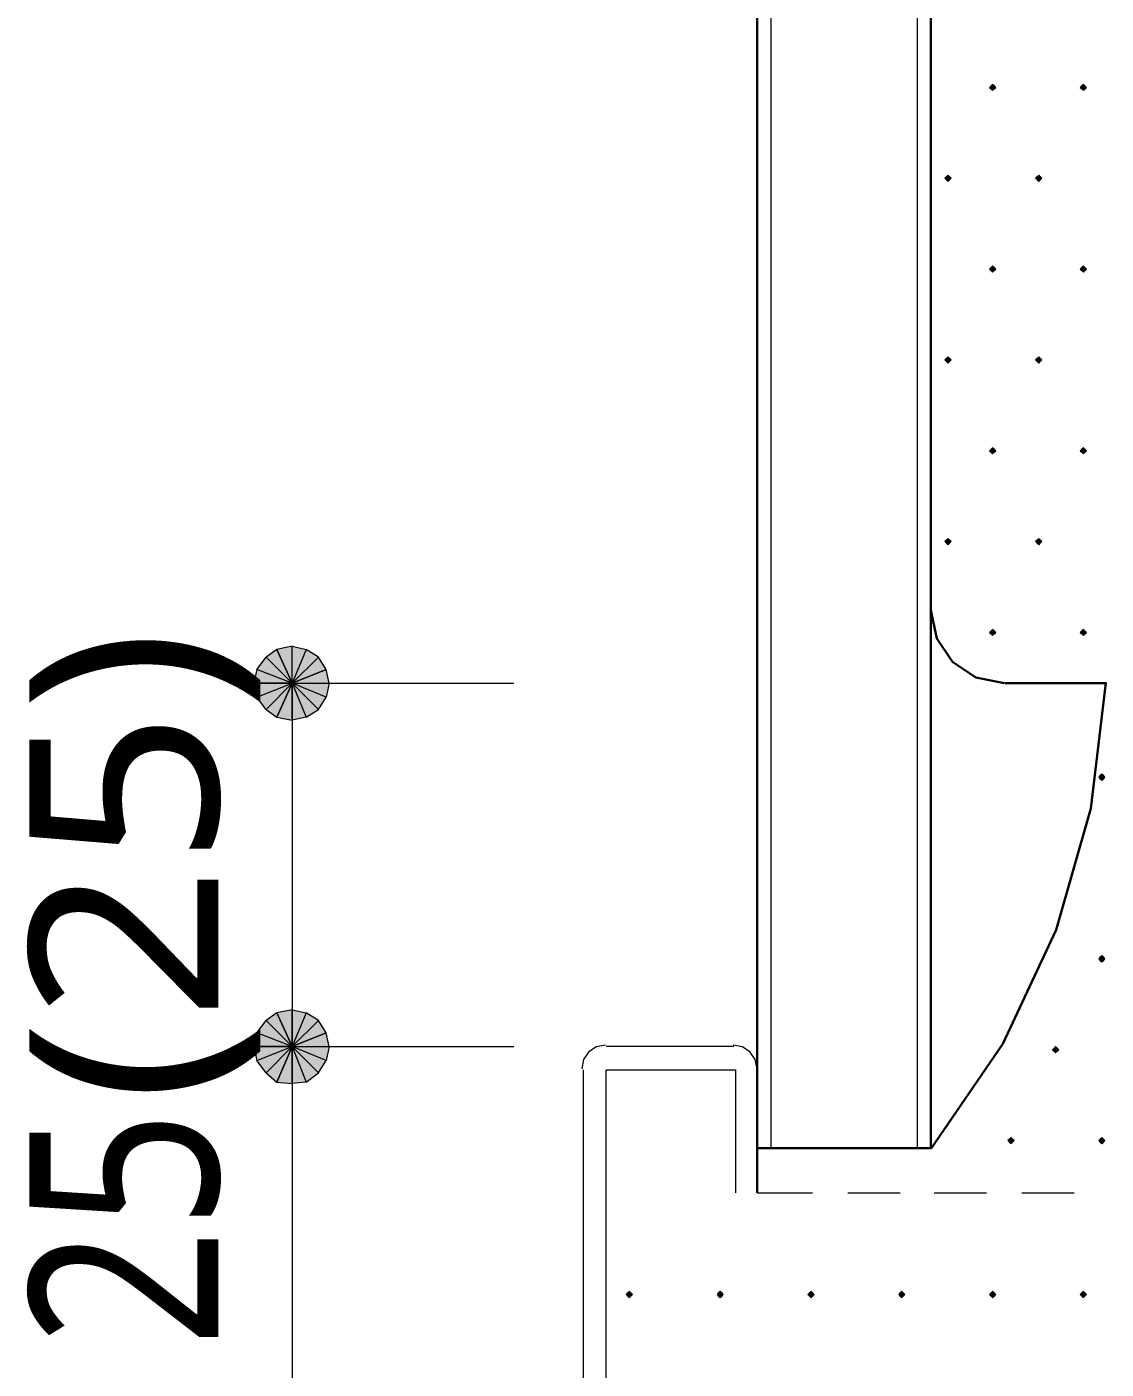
# Model space of a CAD drawing. Header units: millimetres. Extents: x 0 to 420, y 0 to 297.
# Drawn here: x 314.15 to 328.99, y 224.33 to 242.79 of the extents above; entities that cross this region are included whole.
import ezdxf
from ezdxf.enums import TextEntityAlignment as Align

# ---------------------------------------------------------------- set-up
doc = ezdxf.new("R2010")
doc.units = ezdxf.units.MM
doc.styles.add('kst32b', font='NotoSansJP-Variable.ttf')

msp = doc.modelspace()

# ---------------------------------------------------------------- hatches: boundary and pattern name
for points in [[(327.427, 241.998), (327.406, 241.977), (327.385, 241.956), (327.406, 241.935), (327.427, 241.914), (327.448, 241.935), (327.47, 241.956), (327.448, 241.977), (327.427, 241.998)], [(328.676, 241.998), (328.655, 241.977), (328.634, 241.956), (328.655, 241.935), (328.676, 241.914), (328.697, 241.935), (328.718, 241.956), (328.697, 241.977), (328.676, 241.998)], [(326.813, 240.75), (326.792, 240.729), (326.771, 240.707), (326.792, 240.686), (326.813, 240.665), (326.834, 240.686), (326.856, 240.707), (326.834, 240.729), (326.813, 240.75)], [(328.062, 240.75), (328.041, 240.729), (328.02, 240.707), (328.041, 240.686), (328.062, 240.665), (328.083, 240.686), (328.104, 240.707), (328.083, 240.729), (328.062, 240.75)], [(327.427, 239.501), (327.406, 239.48), (327.385, 239.458), (327.406, 239.437), (327.427, 239.416), (327.448, 239.437), (327.47, 239.458), (327.448, 239.48), (327.427, 239.501)], [(328.676, 239.501), (328.655, 239.48), (328.634, 239.458), (328.655, 239.437), (328.676, 239.416), (328.697, 239.437), (328.718, 239.458), (328.697, 239.48), (328.676, 239.501)], [(326.813, 238.252), (326.792, 238.231), (326.771, 238.21), (326.792, 238.188), (326.813, 238.167), (326.834, 238.188), (326.856, 238.21), (326.834, 238.231), (326.813, 238.252)], [(328.062, 238.252), (328.041, 238.231), (328.02, 238.21), (328.041, 238.188), (328.062, 238.167), (328.083, 238.188), (328.104, 238.21), (328.083, 238.231), (328.062, 238.252)], [(327.427, 237.003), (327.406, 236.982), (327.385, 236.961), (327.406, 236.94), (327.427, 236.918), (327.448, 236.94), (327.47, 236.961), (327.448, 236.982), (327.427, 237.003)], [(328.676, 237.003), (328.655, 236.982), (328.634, 236.961), (328.655, 236.94), (328.676, 236.918), (328.697, 236.94), (328.718, 236.961), (328.697, 236.982), (328.676, 237.003)], [(326.813, 235.754), (326.792, 235.733), (326.771, 235.712), (326.792, 235.691), (326.813, 235.67), (326.834, 235.691), (326.856, 235.712), (326.834, 235.733), (326.813, 235.754)], [(328.062, 235.754), (328.041, 235.733), (328.02, 235.712), (328.041, 235.691), (328.062, 235.67), (328.083, 235.691), (328.104, 235.712), (328.083, 235.733), (328.062, 235.754)], [(327.427, 234.505), (327.406, 234.484), (327.385, 234.463), (327.406, 234.442), (327.427, 234.421), (327.448, 234.442), (327.47, 234.463), (327.448, 234.484), (327.427, 234.505)], [(328.676, 234.505), (328.655, 234.484), (328.634, 234.463), (328.655, 234.442), (328.676, 234.421), (328.697, 234.442), (328.718, 234.463), (328.697, 234.484), (328.676, 234.505)], [(318.262, 233.955), (318.156, 234.124), (317.796, 233.765), (318.262, 233.955)], [(328.93, 232.516), (328.909, 232.495), (328.888, 232.473), (328.909, 232.452), (328.93, 232.431), (328.951, 232.452), (328.972, 232.473), (328.951, 232.495), (328.93, 232.516)], [(328.93, 230.018), (328.909, 229.997), (328.888, 229.976), (328.909, 229.955), (328.93, 229.933), (328.951, 229.955), (328.972, 229.976), (328.951, 229.997), (328.93, 230.018)], [(318.262, 228.96), (318.156, 229.129), (317.796, 228.769), (318.262, 228.96)], [(328.295, 228.769), (328.274, 228.748), (328.253, 228.727), (328.274, 228.706), (328.295, 228.685), (328.316, 228.706), (328.337, 228.727), (328.316, 228.748), (328.295, 228.769)], [(327.681, 227.521), (327.66, 227.499), (327.639, 227.478), (327.66, 227.457), (327.681, 227.436), (327.702, 227.457), (327.723, 227.478), (327.702, 227.499), (327.681, 227.521)], [(328.93, 227.521), (328.909, 227.499), (328.888, 227.478), (328.909, 227.457), (328.93, 227.436), (328.951, 227.457), (328.972, 227.478), (328.951, 227.499), (328.93, 227.521)], [(322.432, 225.404), (322.411, 225.383), (322.389, 225.362), (322.411, 225.34), (322.432, 225.319), (322.453, 225.34), (322.474, 225.362), (322.453, 225.383), (322.432, 225.404)], [(323.681, 225.404), (323.659, 225.383), (323.638, 225.362), (323.659, 225.34), (323.681, 225.319), (323.702, 225.34), (323.723, 225.362), (323.702, 225.383), (323.681, 225.404)], [(324.929, 225.404), (324.908, 225.383), (324.887, 225.362), (324.908, 225.34), (324.929, 225.319), (324.951, 225.34), (324.972, 225.362), (324.951, 225.383), (324.929, 225.404)], [(326.178, 225.404), (326.157, 225.383), (326.136, 225.362), (326.157, 225.34), (326.178, 225.319), (326.2, 225.34), (326.221, 225.362), (326.2, 225.383), (326.178, 225.404)], [(327.427, 225.404), (327.406, 225.383), (327.385, 225.362), (327.406, 225.34), (327.427, 225.319), (327.448, 225.34), (327.47, 225.362), (327.448, 225.383), (327.427, 225.404)], [(328.676, 225.404), (328.655, 225.383), (328.634, 225.362), (328.655, 225.34), (328.676, 225.319), (328.697, 225.34), (328.718, 225.362), (328.697, 225.383), (328.676, 225.404)]]:
    msp.add_hatch(color=7).paths.add_polyline_path(points)
h = msp.add_hatch(color=7)
h.paths.add_polyline_path([(317.585, 234.23), (317.437, 234.124), (317.796, 233.765), (317.585, 234.23)])
h.paths.add_polyline_path([(317.437, 234.124), (317.796, 233.765), (317.309, 233.955), (317.437, 234.124)])
h.paths.add_polyline_path([(317.796, 233.765), (317.309, 233.955), (317.267, 233.765), (317.796, 233.765)])
h = msp.add_hatch(color=7)
h.paths.add_polyline_path([(318.156, 234.124), (317.987, 234.23), (317.796, 233.765), (318.156, 234.124)])
h.paths.add_polyline_path([(317.987, 234.23), (317.796, 233.765), (317.796, 234.273), (317.987, 234.23)])
h.paths.add_polyline_path([(317.796, 233.765), (317.796, 234.273), (317.585, 234.23), (317.796, 233.765)])
h = msp.add_hatch(color=7)
h.paths.add_polyline_path([(318.156, 233.405), (318.262, 233.574), (317.796, 233.765), (318.156, 233.405)])
h.paths.add_polyline_path([(318.262, 233.574), (317.796, 233.765), (318.304, 233.765), (318.262, 233.574)])
h.paths.add_polyline_path([(317.796, 233.765), (318.304, 233.765), (318.262, 233.955), (317.796, 233.765)])
h = msp.add_hatch(color=7)
h.paths.add_polyline_path([(317.267, 233.765), (317.309, 233.574), (317.796, 233.765), (317.267, 233.765)])
h.paths.add_polyline_path([(317.309, 233.574), (317.796, 233.765), (317.437, 233.405), (317.309, 233.574)])
h.paths.add_polyline_path([(317.796, 233.765), (317.437, 233.405), (317.585, 233.299), (317.796, 233.765)])
h = msp.add_hatch(color=7)
h.paths.add_polyline_path([(317.585, 233.299), (317.796, 233.257), (317.796, 233.765), (317.585, 233.299)])
h.paths.add_polyline_path([(317.796, 233.257), (317.796, 233.765), (317.987, 233.299), (317.796, 233.257)])
h.paths.add_polyline_path([(317.796, 233.765), (317.987, 233.299), (318.156, 233.405), (317.796, 233.765)])
h = msp.add_hatch(color=7)
h.paths.add_polyline_path([(317.585, 229.235), (317.437, 229.129), (317.796, 228.769), (317.585, 229.235)])
h.paths.add_polyline_path([(317.437, 229.129), (317.796, 228.769), (317.309, 228.96), (317.437, 229.129)])
h.paths.add_polyline_path([(317.796, 228.769), (317.309, 228.96), (317.267, 228.769), (317.796, 228.769)])
h = msp.add_hatch(color=7)
h.paths.add_polyline_path([(318.156, 229.129), (317.987, 229.235), (317.796, 228.769), (318.156, 229.129)])
h.paths.add_polyline_path([(317.987, 229.235), (317.796, 228.769), (317.796, 229.277), (317.987, 229.235)])
h.paths.add_polyline_path([(317.796, 228.769), (317.796, 229.277), (317.585, 229.235), (317.796, 228.769)])
h = msp.add_hatch(color=7)
h.paths.add_polyline_path([(318.156, 228.409), (318.262, 228.579), (317.796, 228.769), (318.156, 228.409)])
h.paths.add_polyline_path([(318.262, 228.579), (317.796, 228.769), (318.304, 228.769), (318.262, 228.579)])
h.paths.add_polyline_path([(317.796, 228.769), (318.304, 228.769), (318.262, 228.96), (317.796, 228.769)])
h = msp.add_hatch(color=7)
h.paths.add_polyline_path([(317.267, 228.769), (317.309, 228.579), (317.796, 228.769), (317.267, 228.769)])
h.paths.add_polyline_path([(317.309, 228.579), (317.796, 228.769), (317.437, 228.409), (317.309, 228.579)])
h.paths.add_polyline_path([(317.796, 228.769), (317.437, 228.409), (317.585, 228.282), (317.796, 228.769)])
h = msp.add_hatch(color=7)
h.paths.add_polyline_path([(317.585, 228.282), (317.796, 228.261), (317.796, 228.769), (317.585, 228.282)])
h.paths.add_polyline_path([(317.796, 228.261), (317.796, 228.769), (317.987, 228.282), (317.796, 228.261)])
h.paths.add_polyline_path([(317.796, 228.769), (317.987, 228.282), (318.156, 228.409), (317.796, 228.769)])

# ---------------------------------------------------------------- linework, layer by layer
at = {"lineweight": 30}
for points in [[(324.189, 255.058), (324.189, 226.758)], [(326.58, 227.372), (326.58, 255.058)], [(326.58, 234.77), (326.659, 234.379), (326.875, 234.059), (327.195, 233.844), (327.586, 233.765)], [(326.585, 227.369), (327.568, 228.808), (328.304, 230.376), (328.781, 232.041), (328.986, 233.772)], [(327.596, 233.765), (328.994, 233.765)], [(326.58, 227.372), (324.189, 227.372)]]:
    msp.add_lwpolyline(points, dxfattribs=at)
at = {"lineweight": 13}
for points in [[(324.379, 255.058), (324.379, 227.372)], [(326.39, 255.058), (326.39, 227.372)], [(317.796, 233.765), (320.844, 233.765)], [(317.796, 233.765), (317.796, 228.769), (317.796, 223.774), (317.796, 220.768)], [(317.796, 228.769), (320.844, 228.769)], [(322.104, 228.79), (321.976, 228.765), (321.872, 228.694), (321.801, 228.59), (321.776, 228.462)], [(323.871, 228.769), (322.114, 228.769)], [(324.189, 228.462), (324.163, 228.59), (324.093, 228.694), (323.988, 228.765), (323.861, 228.79)], [(321.797, 228.452), (321.797, 224.091)], [(322.114, 228.452), (323.892, 228.452)], [(322.114, 224.091), (322.114, 228.452)], [(323.892, 228.452), (323.892, 226.758)], [(324.189, 228.452), (324.189, 226.758)], [(324.189, 226.758), (324.951, 226.758)], [(325.437, 226.758), (326.157, 226.758)], [(326.623, 226.758), (327.343, 226.758)], [(327.829, 226.758), (328.549, 226.758)]]:
    msp.add_lwpolyline(points, dxfattribs=at)
at = {"lineweight": 0}
for points in [[(327.427, 241.998), (327.406, 241.977), (327.385, 241.956), (327.406, 241.935), (327.427, 241.914), (327.448, 241.935), (327.47, 241.956), (327.448, 241.977)], [(328.676, 241.998), (328.655, 241.977), (328.634, 241.956), (328.655, 241.935), (328.676, 241.914), (328.697, 241.935), (328.718, 241.956), (328.697, 241.977)], [(326.813, 240.75), (326.792, 240.729), (326.771, 240.707), (326.792, 240.686), (326.813, 240.665), (326.834, 240.686), (326.856, 240.707), (326.834, 240.729)], [(328.062, 240.75), (328.041, 240.729), (328.02, 240.707), (328.041, 240.686), (328.062, 240.665), (328.083, 240.686), (328.104, 240.707), (328.083, 240.729)], [(327.427, 239.501), (327.406, 239.48), (327.385, 239.458), (327.406, 239.437), (327.427, 239.416), (327.448, 239.437), (327.47, 239.458), (327.448, 239.48)], [(328.676, 239.501), (328.655, 239.48), (328.634, 239.458), (328.655, 239.437), (328.676, 239.416), (328.697, 239.437), (328.718, 239.458), (328.697, 239.48)], [(326.813, 238.252), (326.792, 238.231), (326.771, 238.21), (326.792, 238.188), (326.813, 238.167), (326.834, 238.188), (326.856, 238.21), (326.834, 238.231)], [(328.062, 238.252), (328.041, 238.231), (328.02, 238.21), (328.041, 238.188), (328.062, 238.167), (328.083, 238.188), (328.104, 238.21), (328.083, 238.231)], [(327.427, 237.003), (327.406, 236.982), (327.385, 236.961), (327.406, 236.94), (327.427, 236.918), (327.448, 236.94), (327.47, 236.961), (327.448, 236.982)], [(328.676, 237.003), (328.655, 236.982), (328.634, 236.961), (328.655, 236.94), (328.676, 236.918), (328.697, 236.94), (328.718, 236.961), (328.697, 236.982)], [(326.813, 235.754), (326.792, 235.733), (326.771, 235.712), (326.792, 235.691), (326.813, 235.67), (326.834, 235.691), (326.856, 235.712), (326.834, 235.733)], [(328.062, 235.754), (328.041, 235.733), (328.02, 235.712), (328.041, 235.691), (328.062, 235.67), (328.083, 235.691), (328.104, 235.712), (328.083, 235.733)], [(327.427, 234.505), (327.406, 234.484), (327.385, 234.463), (327.406, 234.442), (327.427, 234.421), (327.448, 234.442), (327.47, 234.463), (327.448, 234.484)], [(328.676, 234.505), (328.655, 234.484), (328.634, 234.463), (328.655, 234.442), (328.676, 234.421), (328.697, 234.442), (328.718, 234.463), (328.697, 234.484)], [(317.585, 234.23), (317.437, 234.124), (317.796, 233.765)], [(317.796, 233.765), (317.796, 234.273), (317.585, 234.23)], [(317.987, 234.23), (317.796, 233.765), (317.796, 234.273)], [(318.156, 234.124), (317.987, 234.23), (317.796, 233.765)], [(317.437, 234.124), (317.796, 233.765), (317.309, 233.955)], [(318.262, 233.955), (318.156, 234.124), (317.796, 233.765)], [(317.796, 233.765), (317.309, 233.955), (317.267, 233.765)], [(317.796, 233.765), (318.304, 233.765), (318.262, 233.955)], [(317.267, 233.765), (317.309, 233.574), (317.796, 233.765)], [(317.309, 233.574), (317.796, 233.765), (317.437, 233.405)], [(317.796, 233.765), (317.437, 233.405), (317.585, 233.299)], [(317.585, 233.299), (317.796, 233.257), (317.796, 233.765)], [(317.796, 233.257), (317.796, 233.765), (317.987, 233.299)], [(317.796, 233.765), (317.987, 233.299), (318.156, 233.405)], [(318.156, 233.405), (318.262, 233.574), (317.796, 233.765)], [(318.262, 233.574), (317.796, 233.765), (318.304, 233.765)], [(328.93, 232.516), (328.909, 232.495), (328.888, 232.473), (328.909, 232.452), (328.93, 232.431), (328.951, 232.452), (328.972, 232.473), (328.951, 232.495)], [(328.93, 230.018), (328.909, 229.997), (328.888, 229.976), (328.909, 229.955), (328.93, 229.933), (328.951, 229.955), (328.972, 229.976), (328.951, 229.997)], [(317.585, 229.235), (317.437, 229.129), (317.796, 228.769)], [(317.796, 228.769), (317.796, 229.277), (317.585, 229.235)], [(317.987, 229.235), (317.796, 228.769), (317.796, 229.277)], [(318.156, 229.129), (317.987, 229.235), (317.796, 228.769)], [(317.437, 229.129), (317.796, 228.769), (317.309, 228.96)], [(318.262, 228.96), (318.156, 229.129), (317.796, 228.769)], [(317.796, 228.769), (317.309, 228.96), (317.267, 228.769)], [(317.796, 228.769), (318.304, 228.769), (318.262, 228.96)], [(317.267, 228.769), (317.309, 228.579), (317.796, 228.769)], [(317.309, 228.579), (317.796, 228.769), (317.437, 228.409)], [(317.796, 228.769), (317.437, 228.409), (317.585, 228.282)], [(317.585, 228.282), (317.796, 228.261), (317.796, 228.769)], [(317.796, 228.261), (317.796, 228.769), (317.987, 228.282)], [(317.796, 228.769), (317.987, 228.282), (318.156, 228.409)], [(318.156, 228.409), (318.262, 228.579), (317.796, 228.769)], [(318.262, 228.579), (317.796, 228.769), (318.304, 228.769)], [(328.295, 228.769), (328.274, 228.748), (328.253, 228.727), (328.274, 228.706), (328.295, 228.685), (328.316, 228.706), (328.337, 228.727), (328.316, 228.748)], [(327.681, 227.521), (327.66, 227.499), (327.639, 227.478), (327.66, 227.457), (327.681, 227.436), (327.702, 227.457), (327.723, 227.478), (327.702, 227.499)], [(328.93, 227.521), (328.909, 227.499), (328.888, 227.478), (328.909, 227.457), (328.93, 227.436), (328.951, 227.457), (328.972, 227.478), (328.951, 227.499)], [(322.432, 225.404), (322.411, 225.383), (322.389, 225.362), (322.411, 225.34), (322.432, 225.319), (322.453, 225.34), (322.474, 225.362), (322.453, 225.383)], [(323.681, 225.404), (323.659, 225.383), (323.638, 225.362), (323.659, 225.34), (323.681, 225.319), (323.702, 225.34), (323.723, 225.362), (323.702, 225.383)], [(324.929, 225.404), (324.908, 225.383), (324.887, 225.362), (324.908, 225.34), (324.929, 225.319), (324.951, 225.34), (324.972, 225.362), (324.951, 225.383)], [(326.178, 225.404), (326.157, 225.383), (326.136, 225.362), (326.157, 225.34), (326.178, 225.319), (326.2, 225.34), (326.221, 225.362), (326.2, 225.383)], [(327.427, 225.404), (327.406, 225.383), (327.385, 225.362), (327.406, 225.34), (327.427, 225.319), (327.448, 225.34), (327.47, 225.362), (327.448, 225.383)], [(328.676, 225.404), (328.655, 225.383), (328.634, 225.362), (328.655, 225.34), (328.676, 225.319), (328.697, 225.34), (328.718, 225.362), (328.697, 225.383)]]:
    msp.add_lwpolyline(points, close=True, dxfattribs=at)

# ---------------------------------------------------------------- texts
at = {"style": 'kst32b'}
for s, p, p2 in [('(25)', (316.78, 228.007), (316.78, 234.505)), ('25', (316.78, 224.642), (316.78, 227.89))]:
    msp.add_text(s, height=2.5989, dxfattribs=at).set_placement(p, p2, align=Align.FIT)

doc.saveas('drawing.dxf')
